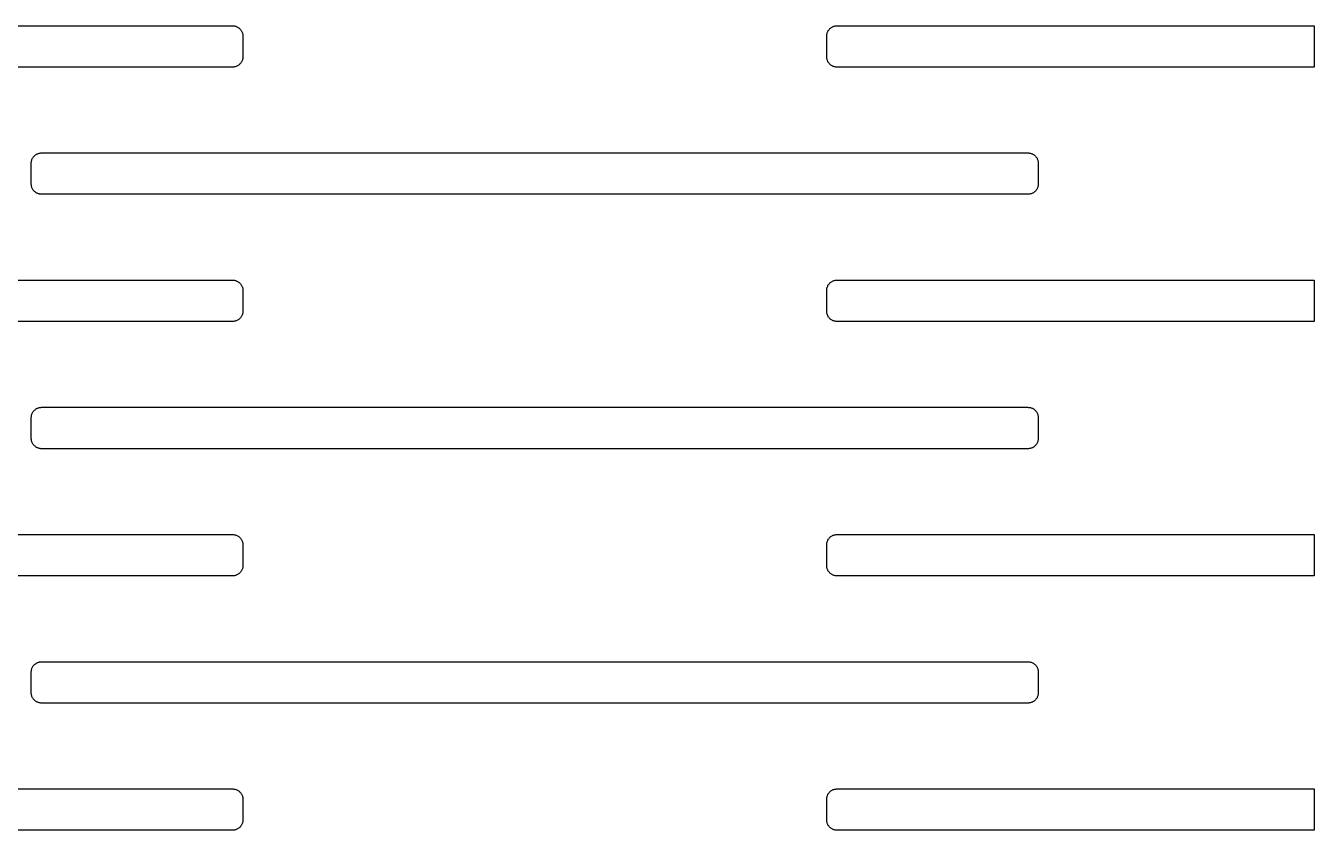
# Model space of a CAD drawing. Header units: metres. Extents: x -218 to 218, y -218 to 218.
# Drawn here: x -44.49 to -4, y 108.68 to 133.98 of the extents above; entities that cross this region are included whole.
import ezdxf

# ---------------------------------------------------------------- set-up
doc = ezdxf.new("R2010")
doc.units = ezdxf.units.M

msp = doc.modelspace()

# ---------------------------------------------------------------- linework, layer by layer
for p, q in [((-68.9972, 133.978), (-37.9972, 133.978)), ((-37.9972, 133.978), (-37.9768, 133.977)), ((-37.9768, 133.977), (-37.9565, 133.975)), ((-37.9565, 133.975), (-37.9363, 133.972)), ((-37.9363, 133.972), (-37.9164, 133.968)), ((-37.9164, 133.968), (-37.8968, 133.962)), ((-37.8968, 133.962), (-37.8775, 133.955)), ((-37.8775, 133.955), (-37.8588, 133.947)), ((-37.8588, 133.947), (-37.8406, 133.938)), ((-37.8406, 133.938), (-37.8231, 133.927)), ((-37.8231, 133.927), (-37.8062, 133.916)), ((-37.8062, 133.916), (-37.79, 133.903)), ((-37.79, 133.903), (-37.7747, 133.89)), ((-37.7747, 133.89), (-37.7603, 133.875)), ((-37.7603, 133.875), (-37.7468, 133.86)), ((-37.7468, 133.86), (-37.7343, 133.844)), ((-37.7343, 133.844), (-37.7228, 133.827)), ((-37.7228, 133.827), (-37.7124, 133.809)), ((-37.7124, 133.809), (-37.7031, 133.791)), ((-37.7031, 133.791), (-37.695, 133.772)), ((-37.695, 133.772), (-37.6881, 133.753)), ((-37.6881, 133.753), (-37.6824, 133.734)), ((-37.6824, 133.734), (-37.6779, 133.714)), ((-37.6779, 133.714), (-37.6748, 133.694)), ((-37.6748, 133.694), (-37.6728, 133.673)), ((-37.6728, 133.673), (-37.6722, 133.653)), ((-37.6722, 133.653), (-37.6722, 133.003)), ((-19.3222, 133.653), (-19.3215, 133.673)), ((-19.3222, 133.003), (-19.3222, 133.653)), ((-19.3215, 133.673), (-19.3196, 133.694)), ((-19.3196, 133.694), (-19.3164, 133.714)), ((-19.3164, 133.714), (-19.312, 133.734)), ((-19.312, 133.734), (-19.3063, 133.753)), ((-19.3063, 133.753), (-19.2994, 133.772)), ((-19.2994, 133.772), (-19.2913, 133.791)), ((-19.2913, 133.791), (-19.282, 133.809)), ((-19.282, 133.809), (-19.2716, 133.827)), ((-19.2716, 133.827), (-19.2601, 133.844)), ((-19.2601, 133.844), (-19.2476, 133.86)), ((-19.2476, 133.86), (-19.2341, 133.875)), ((-19.2341, 133.875), (-19.2197, 133.89)), ((-19.2197, 133.89), (-19.2044, 133.903)), ((-19.2044, 133.903), (-19.1882, 133.916)), ((-19.1882, 133.916), (-19.1713, 133.927)), ((-19.1713, 133.927), (-19.1538, 133.938)), ((-19.1538, 133.938), (-19.1356, 133.947)), ((-19.1356, 133.947), (-19.1168, 133.955)), ((-19.1168, 133.955), (-19.0976, 133.962)), ((-19.0976, 133.962), (-19.078, 133.968)), ((-19.078, 133.968), (-19.0581, 133.972)), ((-19.0581, 133.972), (-19.0379, 133.975)), ((-19.0379, 133.975), (-19.0176, 133.977)), ((-19.0176, 133.977), (-18.9972, 133.978)), ((-18.9972, 133.978), (-4, 133.978)), ((-4, 133.978), (-4, 132.678)), ((-37.7228, 132.829), (-37.7343, 132.812)), ((-37.7124, 132.846), (-37.7228, 132.829)), ((-37.7031, 132.864), (-37.7124, 132.846)), ((-37.695, 132.883), (-37.7031, 132.864)), ((-37.6881, 132.902), (-37.695, 132.883)), ((-37.6824, 132.922), (-37.6881, 132.902)), ((-37.6779, 132.942), (-37.6824, 132.922)), ((-37.6748, 132.962), (-37.6779, 132.942)), ((-37.6728, 132.982), (-37.6748, 132.962)), ((-37.6722, 133.003), (-37.6728, 132.982)), ((-19.3215, 132.982), (-19.3222, 133.003)), ((-19.3196, 132.962), (-19.3215, 132.982)), ((-19.3164, 132.942), (-19.3196, 132.962)), ((-19.312, 132.922), (-19.3164, 132.942)), ((-19.3063, 132.902), (-19.312, 132.922)), ((-19.2994, 132.883), (-19.3063, 132.902)), ((-19.2913, 132.864), (-19.2994, 132.883)), ((-19.282, 132.846), (-19.2913, 132.864)), ((-19.2716, 132.829), (-19.282, 132.846)), ((-19.2601, 132.812), (-19.2716, 132.829)), ((-37.9972, 132.678), (-68.9972, 132.678)), ((-37.9768, 132.678), (-37.9972, 132.678)), ((-37.9565, 132.68), (-37.9768, 132.678)), ((-37.9363, 132.684), (-37.9565, 132.68)), ((-37.9164, 132.688), (-37.9363, 132.684)), ((-37.8968, 132.694), (-37.9164, 132.688)), ((-37.8775, 132.701), (-37.8968, 132.694)), ((-37.8588, 132.709), (-37.8775, 132.701)), ((-37.8406, 132.718), (-37.8588, 132.709)), ((-37.8231, 132.728), (-37.8406, 132.718)), ((-37.8062, 132.74), (-37.8231, 132.728)), ((-37.79, 132.752), (-37.8062, 132.74)), ((-37.7747, 132.766), (-37.79, 132.752)), ((-37.7603, 132.78), (-37.7747, 132.766)), ((-37.7468, 132.796), (-37.7603, 132.78)), ((-37.7343, 132.812), (-37.7468, 132.796)), ((-19.2476, 132.796), (-19.2601, 132.812)), ((-19.2341, 132.78), (-19.2476, 132.796)), ((-19.2197, 132.766), (-19.2341, 132.78)), ((-19.2044, 132.752), (-19.2197, 132.766)), ((-19.1882, 132.74), (-19.2044, 132.752)), ((-19.1713, 132.728), (-19.1882, 132.74)), ((-19.1538, 132.718), (-19.1713, 132.728)), ((-19.1356, 132.709), (-19.1538, 132.718)), ((-19.1168, 132.701), (-19.1356, 132.709)), ((-19.0976, 132.694), (-19.1168, 132.701)), ((-19.078, 132.688), (-19.0976, 132.694)), ((-19.0581, 132.684), (-19.078, 132.688)), ((-19.0379, 132.68), (-19.0581, 132.684)), ((-19.0176, 132.678), (-19.0379, 132.68)), ((-18.9972, 132.678), (-19.0176, 132.678)), ((-4, 132.678), (-18.9972, 132.678)), ((-44.3222, 129.653), (-44.3215, 129.673)), ((-44.3222, 129.003), (-44.3222, 129.653)), ((-44.3215, 129.673), (-44.3196, 129.694)), ((-44.3196, 129.694), (-44.3164, 129.714)), ((-44.3164, 129.714), (-44.312, 129.734)), ((-44.312, 129.734), (-44.3063, 129.753)), ((-44.3063, 129.753), (-44.2994, 129.772)), ((-44.2994, 129.772), (-44.2913, 129.791)), ((-44.2913, 129.791), (-44.282, 129.809)), ((-44.282, 129.809), (-44.2716, 129.827)), ((-44.2716, 129.827), (-44.2601, 129.844)), ((-44.2601, 129.844), (-44.2476, 129.86)), ((-44.2476, 129.86), (-44.2341, 129.875)), ((-44.2341, 129.875), (-44.2197, 129.89)), ((-44.2197, 129.89), (-44.2044, 129.903)), ((-44.2044, 129.903), (-44.1882, 129.916)), ((-44.1882, 129.916), (-44.1713, 129.927)), ((-44.1713, 129.927), (-44.1538, 129.938)), ((-44.1538, 129.938), (-44.1356, 129.947)), ((-44.1356, 129.947), (-44.1168, 129.955)), ((-44.1168, 129.955), (-44.0976, 129.962)), ((-44.0976, 129.962), (-44.078, 129.968)), ((-44.078, 129.968), (-44.0581, 129.972)), ((-44.0581, 129.972), (-44.0379, 129.975)), ((-44.0379, 129.975), (-44.0176, 129.977)), ((-44.0176, 129.977), (-43.9972, 129.978)), ((-43.9972, 129.978), (-12.9972, 129.978)), ((-12.9972, 129.978), (-12.9768, 129.977)), ((-12.9768, 129.977), (-12.9565, 129.975)), ((-12.9565, 129.975), (-12.9363, 129.972)), ((-12.9363, 129.972), (-12.9164, 129.968)), ((-12.9164, 129.968), (-12.8968, 129.962)), ((-12.8968, 129.962), (-12.8775, 129.955)), ((-12.8775, 129.955), (-12.8588, 129.947)), ((-12.8588, 129.947), (-12.8406, 129.938)), ((-12.8406, 129.938), (-12.823, 129.927)), ((-12.823, 129.927), (-12.8062, 129.916)), ((-12.8062, 129.916), (-12.79, 129.903)), ((-12.79, 129.903), (-12.7747, 129.89)), ((-12.7747, 129.89), (-12.7603, 129.875)), ((-12.7603, 129.875), (-12.7468, 129.86)), ((-12.7468, 129.86), (-12.7343, 129.844)), ((-12.7343, 129.844), (-12.7228, 129.827)), ((-12.7228, 129.827), (-12.7124, 129.809)), ((-12.7124, 129.809), (-12.7031, 129.791)), ((-12.7031, 129.791), (-12.695, 129.772)), ((-12.695, 129.772), (-12.6881, 129.753)), ((-12.6881, 129.753), (-12.6824, 129.734)), ((-12.6824, 129.734), (-12.6779, 129.714)), ((-12.6779, 129.714), (-12.6748, 129.694)), ((-12.6748, 129.694), (-12.6728, 129.673)), ((-12.6728, 129.673), (-12.6722, 129.653)), ((-12.6722, 129.653), (-12.6722, 129.003)), ((-44.3215, 128.982), (-44.3222, 129.003)), ((-44.3196, 128.962), (-44.3215, 128.982)), ((-44.3164, 128.942), (-44.3196, 128.962)), ((-44.312, 128.922), (-44.3164, 128.942)), ((-44.3063, 128.902), (-44.312, 128.922)), ((-44.2994, 128.883), (-44.3063, 128.902)), ((-44.2913, 128.864), (-44.2994, 128.883)), ((-44.282, 128.846), (-44.2913, 128.864)), ((-44.2716, 128.829), (-44.282, 128.846)), ((-44.2601, 128.812), (-44.2716, 128.829)), ((-44.2476, 128.796), (-44.2601, 128.812)), ((-44.2341, 128.78), (-44.2476, 128.796)), ((-44.2197, 128.766), (-44.2341, 128.78)), ((-12.7603, 128.78), (-12.7747, 128.766)), ((-12.7468, 128.796), (-12.7603, 128.78)), ((-12.7343, 128.812), (-12.7468, 128.796)), ((-12.7228, 128.829), (-12.7343, 128.812)), ((-12.7124, 128.846), (-12.7228, 128.829)), ((-12.7031, 128.864), (-12.7124, 128.846)), ((-12.695, 128.883), (-12.7031, 128.864)), ((-12.6881, 128.902), (-12.695, 128.883)), ((-12.6824, 128.922), (-12.6881, 128.902)), ((-12.6779, 128.942), (-12.6824, 128.922)), ((-12.6748, 128.962), (-12.6779, 128.942)), ((-12.6728, 128.982), (-12.6748, 128.962)), ((-12.6722, 129.003), (-12.6728, 128.982)), ((-44.2044, 128.752), (-44.2197, 128.766)), ((-44.1882, 128.74), (-44.2044, 128.752)), ((-44.1713, 128.728), (-44.1882, 128.74)), ((-44.1538, 128.718), (-44.1713, 128.728)), ((-44.1356, 128.709), (-44.1538, 128.718)), ((-44.1168, 128.701), (-44.1356, 128.709)), ((-44.0976, 128.694), (-44.1168, 128.701)), ((-44.078, 128.688), (-44.0976, 128.694)), ((-44.0581, 128.684), (-44.078, 128.688)), ((-44.0379, 128.68), (-44.0581, 128.684)), ((-44.0176, 128.678), (-44.0379, 128.68)), ((-43.9972, 128.678), (-44.0176, 128.678)), ((-12.9972, 128.678), (-43.9972, 128.678)), ((-12.9768, 128.678), (-12.9972, 128.678)), ((-12.9565, 128.68), (-12.9768, 128.678)), ((-12.9363, 128.684), (-12.9565, 128.68)), ((-12.9164, 128.688), (-12.9363, 128.684)), ((-12.8968, 128.694), (-12.9164, 128.688)), ((-12.8775, 128.701), (-12.8968, 128.694)), ((-12.8588, 128.709), (-12.8775, 128.701)), ((-12.8406, 128.718), (-12.8588, 128.709)), ((-12.823, 128.728), (-12.8406, 128.718)), ((-12.8062, 128.74), (-12.823, 128.728)), ((-12.79, 128.752), (-12.8062, 128.74)), ((-12.7747, 128.766), (-12.79, 128.752)), ((-68.9972, 125.978), (-37.9972, 125.978)), ((-37.9972, 125.978), (-37.9768, 125.977)), ((-37.9768, 125.977), (-37.9565, 125.975)), ((-37.9565, 125.975), (-37.9363, 125.972)), ((-37.9363, 125.972), (-37.9164, 125.968)), ((-37.9164, 125.968), (-37.8968, 125.962)), ((-37.8968, 125.962), (-37.8775, 125.955)), ((-37.8775, 125.955), (-37.8588, 125.947)), ((-37.8588, 125.947), (-37.8406, 125.938)), ((-19.1538, 125.938), (-19.1356, 125.947)), ((-19.1356, 125.947), (-19.1168, 125.955)), ((-19.1168, 125.955), (-19.0976, 125.962)), ((-19.0976, 125.962), (-19.078, 125.968)), ((-19.078, 125.968), (-19.0581, 125.972)), ((-19.0581, 125.972), (-19.0379, 125.975)), ((-19.0379, 125.975), (-19.0176, 125.977)), ((-19.0176, 125.977), (-18.9972, 125.978)), ((-18.9972, 125.978), (-4, 125.978)), ((-4, 125.978), (-4, 124.678)), ((-37.8406, 125.938), (-37.8231, 125.927)), ((-37.8231, 125.927), (-37.8062, 125.916)), ((-37.8062, 125.916), (-37.79, 125.903)), ((-37.79, 125.903), (-37.7747, 125.89)), ((-37.7747, 125.89), (-37.7603, 125.875)), ((-37.7603, 125.875), (-37.7468, 125.86)), ((-37.7468, 125.86), (-37.7343, 125.844)), ((-37.7343, 125.844), (-37.7228, 125.827)), ((-37.7228, 125.827), (-37.7124, 125.809)), ((-37.7124, 125.809), (-37.7031, 125.791)), ((-37.7031, 125.791), (-37.695, 125.772)), ((-37.695, 125.772), (-37.6881, 125.753)), ((-37.6881, 125.753), (-37.6824, 125.734)), ((-37.6824, 125.734), (-37.6779, 125.714)), ((-37.6779, 125.714), (-37.6748, 125.694)), ((-37.6748, 125.694), (-37.6728, 125.673)), ((-37.6728, 125.673), (-37.6722, 125.653)), ((-37.6722, 125.653), (-37.6722, 125.003)), ((-19.3222, 125.653), (-19.3215, 125.673)), ((-19.3222, 125.003), (-19.3222, 125.653)), ((-19.3215, 125.673), (-19.3196, 125.694)), ((-19.3196, 125.694), (-19.3164, 125.714)), ((-19.3164, 125.714), (-19.312, 125.734)), ((-19.312, 125.734), (-19.3063, 125.753)), ((-19.3063, 125.753), (-19.2994, 125.772)), ((-19.2994, 125.772), (-19.2913, 125.791)), ((-19.2913, 125.791), (-19.282, 125.809)), ((-19.282, 125.809), (-19.2716, 125.827)), ((-19.2716, 125.827), (-19.2601, 125.844)), ((-19.2601, 125.844), (-19.2476, 125.86)), ((-19.2476, 125.86), (-19.2341, 125.875)), ((-19.2341, 125.875), (-19.2197, 125.89)), ((-19.2197, 125.89), (-19.2044, 125.903)), ((-19.2044, 125.903), (-19.1882, 125.916)), ((-19.1882, 125.916), (-19.1713, 125.927)), ((-19.1713, 125.927), (-19.1538, 125.938)), ((-37.8231, 124.728), (-37.8406, 124.718)), ((-37.8062, 124.74), (-37.8231, 124.728)), ((-37.79, 124.752), (-37.8062, 124.74)), ((-37.7747, 124.766), (-37.79, 124.752)), ((-37.7603, 124.78), (-37.7747, 124.766)), ((-37.7468, 124.796), (-37.7603, 124.78)), ((-37.7343, 124.812), (-37.7468, 124.796)), ((-37.7228, 124.829), (-37.7343, 124.812)), ((-37.7124, 124.846), (-37.7228, 124.829)), ((-37.7031, 124.864), (-37.7124, 124.846)), ((-37.695, 124.883), (-37.7031, 124.864)), ((-37.6881, 124.902), (-37.695, 124.883)), ((-37.6824, 124.922), (-37.6881, 124.902)), ((-37.6779, 124.942), (-37.6824, 124.922)), ((-37.6748, 124.962), (-37.6779, 124.942)), ((-37.6728, 124.982), (-37.6748, 124.962)), ((-37.6722, 125.003), (-37.6728, 124.982)), ((-19.3215, 124.982), (-19.3222, 125.003)), ((-19.3196, 124.962), (-19.3215, 124.982)), ((-19.3164, 124.942), (-19.3196, 124.962)), ((-19.312, 124.922), (-19.3164, 124.942)), ((-19.3063, 124.902), (-19.312, 124.922)), ((-19.2994, 124.883), (-19.3063, 124.902)), ((-19.2913, 124.864), (-19.2994, 124.883)), ((-19.282, 124.846), (-19.2913, 124.864)), ((-19.2716, 124.829), (-19.282, 124.846)), ((-19.2601, 124.812), (-19.2716, 124.829)), ((-19.2476, 124.796), (-19.2601, 124.812)), ((-19.2341, 124.78), (-19.2476, 124.796)), ((-19.2197, 124.766), (-19.2341, 124.78)), ((-19.2044, 124.752), (-19.2197, 124.766)), ((-19.1882, 124.74), (-19.2044, 124.752)), ((-19.1713, 124.728), (-19.1882, 124.74)), ((-19.1538, 124.718), (-19.1713, 124.728)), ((-37.9972, 124.678), (-68.9972, 124.678)), ((-37.9768, 124.678), (-37.9972, 124.678)), ((-37.9565, 124.68), (-37.9768, 124.678)), ((-37.9363, 124.684), (-37.9565, 124.68)), ((-37.9164, 124.688), (-37.9363, 124.684)), ((-37.8968, 124.694), (-37.9164, 124.688)), ((-37.8775, 124.701), (-37.8968, 124.694)), ((-37.8588, 124.709), (-37.8775, 124.701)), ((-37.8406, 124.718), (-37.8588, 124.709)), ((-19.1356, 124.709), (-19.1538, 124.718)), ((-19.1168, 124.701), (-19.1356, 124.709)), ((-19.0976, 124.694), (-19.1168, 124.701)), ((-19.078, 124.688), (-19.0976, 124.694)), ((-19.0581, 124.684), (-19.078, 124.688)), ((-19.0379, 124.68), (-19.0581, 124.684)), ((-19.0176, 124.678), (-19.0379, 124.68)), ((-18.9972, 124.678), (-19.0176, 124.678)), ((-4, 124.678), (-18.9972, 124.678)), ((-44.2341, 121.875), (-44.2197, 121.89)), ((-44.2197, 121.89), (-44.2044, 121.903)), ((-44.2044, 121.903), (-44.1882, 121.916)), ((-44.1882, 121.916), (-44.1713, 121.927)), ((-44.1713, 121.927), (-44.1538, 121.938)), ((-44.1538, 121.938), (-44.1356, 121.947)), ((-44.1356, 121.947), (-44.1168, 121.955)), ((-44.1168, 121.955), (-44.0976, 121.962)), ((-44.0976, 121.962), (-44.078, 121.968)), ((-44.078, 121.968), (-44.0581, 121.972)), ((-44.0581, 121.972), (-44.0379, 121.975)), ((-44.0379, 121.975), (-44.0176, 121.977)), ((-44.0176, 121.977), (-43.9972, 121.978)), ((-43.9972, 121.978), (-12.9972, 121.978)), ((-12.9972, 121.978), (-12.9768, 121.977)), ((-12.9768, 121.977), (-12.9565, 121.975)), ((-12.9565, 121.975), (-12.9363, 121.972)), ((-12.9363, 121.972), (-12.9164, 121.968)), ((-12.9164, 121.968), (-12.8968, 121.962)), ((-12.8968, 121.962), (-12.8775, 121.955)), ((-12.8775, 121.955), (-12.8588, 121.947)), ((-12.8588, 121.947), (-12.8406, 121.938)), ((-12.8406, 121.938), (-12.823, 121.927)), ((-12.823, 121.927), (-12.8062, 121.916)), ((-12.8062, 121.916), (-12.79, 121.903)), ((-12.79, 121.903), (-12.7747, 121.89)), ((-12.7747, 121.89), (-12.7603, 121.875)), ((-44.3222, 121.653), (-44.3215, 121.673)), ((-44.3222, 121.003), (-44.3222, 121.653)), ((-44.3215, 121.673), (-44.3196, 121.694)), ((-44.3196, 121.694), (-44.3164, 121.714)), ((-44.3164, 121.714), (-44.312, 121.734)), ((-44.312, 121.734), (-44.3063, 121.753)), ((-44.3063, 121.753), (-44.2994, 121.772)), ((-44.2994, 121.772), (-44.2913, 121.791)), ((-44.2913, 121.791), (-44.282, 121.809)), ((-44.282, 121.809), (-44.2716, 121.827)), ((-44.2716, 121.827), (-44.2601, 121.844)), ((-44.2601, 121.844), (-44.2476, 121.86)), ((-44.2476, 121.86), (-44.2341, 121.875)), ((-12.7603, 121.875), (-12.7468, 121.86)), ((-12.7468, 121.86), (-12.7343, 121.844)), ((-12.7343, 121.844), (-12.7228, 121.827)), ((-12.7228, 121.827), (-12.7124, 121.809)), ((-12.7124, 121.809), (-12.7031, 121.791)), ((-12.7031, 121.791), (-12.695, 121.772)), ((-12.695, 121.772), (-12.6881, 121.753)), ((-12.6881, 121.753), (-12.6824, 121.734)), ((-12.6824, 121.734), (-12.6779, 121.714)), ((-12.6779, 121.714), (-12.6748, 121.694)), ((-12.6748, 121.694), (-12.6728, 121.673)), ((-12.6728, 121.673), (-12.6722, 121.653)), ((-12.6722, 121.653), (-12.6722, 121.003)), ((-44.3215, 120.982), (-44.3222, 121.003)), ((-44.3196, 120.962), (-44.3215, 120.982)), ((-44.3164, 120.942), (-44.3196, 120.962)), ((-44.312, 120.922), (-44.3164, 120.942)), ((-44.3063, 120.902), (-44.312, 120.922)), ((-44.2994, 120.883), (-44.3063, 120.902)), ((-44.2913, 120.864), (-44.2994, 120.883)), ((-44.282, 120.846), (-44.2913, 120.864)), ((-44.2716, 120.829), (-44.282, 120.846)), ((-44.2601, 120.812), (-44.2716, 120.829)), ((-44.2476, 120.796), (-44.2601, 120.812)), ((-44.2341, 120.78), (-44.2476, 120.796)), ((-44.2197, 120.766), (-44.2341, 120.78)), ((-44.2044, 120.752), (-44.2197, 120.766)), ((-44.1882, 120.74), (-44.2044, 120.752)), ((-44.1713, 120.728), (-44.1882, 120.74)), ((-44.1538, 120.718), (-44.1713, 120.728)), ((-44.1356, 120.709), (-44.1538, 120.718)), ((-44.1168, 120.701), (-44.1356, 120.709)), ((-44.0976, 120.694), (-44.1168, 120.701)), ((-44.078, 120.688), (-44.0976, 120.694)), ((-44.0581, 120.684), (-44.078, 120.688)), ((-44.0379, 120.68), (-44.0581, 120.684)), ((-44.0176, 120.678), (-44.0379, 120.68)), ((-43.9972, 120.678), (-44.0176, 120.678)), ((-12.9972, 120.678), (-43.9972, 120.678)), ((-12.9768, 120.678), (-12.9972, 120.678)), ((-12.9565, 120.68), (-12.9768, 120.678)), ((-12.9363, 120.684), (-12.9565, 120.68)), ((-12.9164, 120.688), (-12.9363, 120.684)), ((-12.8968, 120.694), (-12.9164, 120.688)), ((-12.8775, 120.701), (-12.8968, 120.694)), ((-12.8588, 120.709), (-12.8775, 120.701)), ((-12.8406, 120.718), (-12.8588, 120.709)), ((-12.823, 120.728), (-12.8406, 120.718)), ((-12.8062, 120.74), (-12.823, 120.728)), ((-12.79, 120.752), (-12.8062, 120.74)), ((-12.7747, 120.766), (-12.79, 120.752)), ((-12.7603, 120.78), (-12.7747, 120.766)), ((-12.7468, 120.796), (-12.7603, 120.78)), ((-12.7343, 120.812), (-12.7468, 120.796)), ((-12.7228, 120.829), (-12.7343, 120.812)), ((-12.7124, 120.846), (-12.7228, 120.829)), ((-12.7031, 120.864), (-12.7124, 120.846)), ((-12.695, 120.883), (-12.7031, 120.864)), ((-12.6881, 120.902), (-12.695, 120.883)), ((-12.6824, 120.922), (-12.6881, 120.902)), ((-12.6779, 120.942), (-12.6824, 120.922)), ((-12.6748, 120.962), (-12.6779, 120.942)), ((-12.6728, 120.982), (-12.6748, 120.962)), ((-12.6722, 121.003), (-12.6728, 120.982)), ((-68.9972, 117.978), (-37.9972, 117.978)), ((-37.9972, 117.978), (-37.9768, 117.977)), ((-37.9768, 117.977), (-37.9565, 117.975)), ((-37.9565, 117.975), (-37.9363, 117.972)), ((-37.9363, 117.972), (-37.9164, 117.968)), ((-37.9164, 117.968), (-37.8968, 117.962)), ((-37.8968, 117.962), (-37.8775, 117.955)), ((-37.8775, 117.955), (-37.8588, 117.947)), ((-37.8588, 117.947), (-37.8406, 117.938)), ((-37.8406, 117.938), (-37.8231, 117.927)), ((-37.8231, 117.927), (-37.8062, 117.916)), ((-37.8062, 117.916), (-37.79, 117.903)), ((-37.79, 117.903), (-37.7747, 117.89)), ((-37.7747, 117.89), (-37.7603, 117.875)), ((-37.7603, 117.875), (-37.7468, 117.86)), ((-37.7468, 117.86), (-37.7343, 117.844)), ((-37.7343, 117.844), (-37.7228, 117.827)), ((-19.2716, 117.827), (-19.2601, 117.844)), ((-19.2601, 117.844), (-19.2476, 117.86)), ((-19.2476, 117.86), (-19.2341, 117.875)), ((-19.2341, 117.875), (-19.2197, 117.89)), ((-19.2197, 117.89), (-19.2044, 117.903)), ((-19.2044, 117.903), (-19.1882, 117.916)), ((-19.1882, 117.916), (-19.1713, 117.927)), ((-19.1713, 117.927), (-19.1538, 117.938)), ((-19.1538, 117.938), (-19.1356, 117.947)), ((-19.1356, 117.947), (-19.1168, 117.955)), ((-19.1168, 117.955), (-19.0976, 117.962)), ((-19.0976, 117.962), (-19.078, 117.968)), ((-19.078, 117.968), (-19.0581, 117.972)), ((-19.0581, 117.972), (-19.0379, 117.975)), ((-19.0379, 117.975), (-19.0176, 117.977)), ((-19.0176, 117.977), (-18.9972, 117.978)), ((-18.9972, 117.978), (-4, 117.978)), ((-4, 117.978), (-4, 116.678)), ((-37.7228, 117.827), (-37.7124, 117.809)), ((-37.7124, 117.809), (-37.7031, 117.791)), ((-37.7031, 117.791), (-37.695, 117.772)), ((-37.695, 117.772), (-37.6881, 117.753)), ((-37.6881, 117.753), (-37.6824, 117.734)), ((-37.6824, 117.734), (-37.6779, 117.714)), ((-37.6779, 117.714), (-37.6748, 117.694)), ((-37.6748, 117.694), (-37.6728, 117.673)), ((-37.6728, 117.673), (-37.6722, 117.653)), ((-37.6722, 117.653), (-37.6722, 117.003)), ((-19.3222, 117.653), (-19.3215, 117.673)), ((-19.3222, 117.003), (-19.3222, 117.653)), ((-19.3215, 117.673), (-19.3196, 117.694)), ((-19.3196, 117.694), (-19.3164, 117.714)), ((-19.3164, 117.714), (-19.312, 117.734)), ((-19.312, 117.734), (-19.3063, 117.753)), ((-19.3063, 117.753), (-19.2994, 117.772)), ((-19.2994, 117.772), (-19.2913, 117.791)), ((-19.2913, 117.791), (-19.282, 117.809)), ((-19.282, 117.809), (-19.2716, 117.827)), ((-37.9972, 116.678), (-68.9972, 116.678)), ((-37.9768, 116.678), (-37.9972, 116.678)), ((-37.9565, 116.68), (-37.9768, 116.678)), ((-37.9363, 116.684), (-37.9565, 116.68)), ((-37.9164, 116.688), (-37.9363, 116.684)), ((-37.8968, 116.694), (-37.9164, 116.688)), ((-37.8775, 116.701), (-37.8968, 116.694)), ((-37.8588, 116.709), (-37.8775, 116.701)), ((-37.8406, 116.718), (-37.8588, 116.709)), ((-37.8231, 116.728), (-37.8406, 116.718)), ((-37.8062, 116.74), (-37.8231, 116.728)), ((-37.79, 116.752), (-37.8062, 116.74)), ((-37.7747, 116.766), (-37.79, 116.752)), ((-37.7603, 116.78), (-37.7747, 116.766)), ((-37.7468, 116.796), (-37.7603, 116.78)), ((-37.7343, 116.812), (-37.7468, 116.796)), ((-37.7228, 116.829), (-37.7343, 116.812)), ((-37.7124, 116.846), (-37.7228, 116.829)), ((-37.7031, 116.864), (-37.7124, 116.846)), ((-37.695, 116.883), (-37.7031, 116.864)), ((-37.6881, 116.902), (-37.695, 116.883)), ((-37.6824, 116.922), (-37.6881, 116.902)), ((-37.6779, 116.942), (-37.6824, 116.922)), ((-37.6748, 116.962), (-37.6779, 116.942)), ((-37.6728, 116.982), (-37.6748, 116.962)), ((-37.6722, 117.003), (-37.6728, 116.982)), ((-19.3215, 116.982), (-19.3222, 117.003)), ((-19.3196, 116.962), (-19.3215, 116.982)), ((-19.3164, 116.942), (-19.3196, 116.962)), ((-19.312, 116.922), (-19.3164, 116.942)), ((-19.3063, 116.902), (-19.312, 116.922)), ((-19.2994, 116.883), (-19.3063, 116.902)), ((-19.2913, 116.864), (-19.2994, 116.883)), ((-19.282, 116.846), (-19.2913, 116.864)), ((-19.2716, 116.829), (-19.282, 116.846)), ((-19.2601, 116.812), (-19.2716, 116.829)), ((-19.2476, 116.796), (-19.2601, 116.812)), ((-19.2341, 116.78), (-19.2476, 116.796)), ((-19.2197, 116.766), (-19.2341, 116.78)), ((-19.2044, 116.752), (-19.2197, 116.766)), ((-19.1882, 116.74), (-19.2044, 116.752)), ((-19.1713, 116.728), (-19.1882, 116.74)), ((-19.1538, 116.718), (-19.1713, 116.728)), ((-19.1356, 116.709), (-19.1538, 116.718)), ((-19.1168, 116.701), (-19.1356, 116.709)), ((-19.0976, 116.694), (-19.1168, 116.701)), ((-19.078, 116.688), (-19.0976, 116.694)), ((-19.0581, 116.684), (-19.078, 116.688)), ((-19.0379, 116.68), (-19.0581, 116.684)), ((-19.0176, 116.678), (-19.0379, 116.68)), ((-18.9972, 116.678), (-19.0176, 116.678)), ((-4, 116.678), (-18.9972, 116.678)), ((-44.2994, 113.772), (-44.2913, 113.791)), ((-44.2913, 113.791), (-44.282, 113.809)), ((-44.282, 113.809), (-44.2716, 113.827)), ((-44.2716, 113.827), (-44.2601, 113.844)), ((-44.2601, 113.844), (-44.2476, 113.86)), ((-44.2476, 113.86), (-44.2341, 113.875)), ((-44.2341, 113.875), (-44.2197, 113.89)), ((-44.2197, 113.89), (-44.2044, 113.903)), ((-44.2044, 113.903), (-44.1882, 113.916)), ((-44.1882, 113.916), (-44.1713, 113.927)), ((-44.1713, 113.927), (-44.1538, 113.938)), ((-44.1538, 113.938), (-44.1356, 113.947)), ((-44.1356, 113.947), (-44.1168, 113.955)), ((-44.1168, 113.955), (-44.0976, 113.962)), ((-44.0976, 113.962), (-44.078, 113.968)), ((-44.078, 113.968), (-44.0581, 113.972)), ((-44.0581, 113.972), (-44.0379, 113.975)), ((-44.0379, 113.975), (-44.0176, 113.977)), ((-44.0176, 113.977), (-43.9972, 113.978)), ((-43.9972, 113.978), (-12.9972, 113.978)), ((-12.9972, 113.978), (-12.9768, 113.977)), ((-12.9768, 113.977), (-12.9565, 113.975)), ((-12.9565, 113.975), (-12.9363, 113.972)), ((-12.9363, 113.972), (-12.9164, 113.968)), ((-12.9164, 113.968), (-12.8968, 113.962)), ((-12.8968, 113.962), (-12.8775, 113.955)), ((-12.8775, 113.955), (-12.8588, 113.947)), ((-12.8588, 113.947), (-12.8406, 113.938)), ((-12.8406, 113.938), (-12.823, 113.927)), ((-12.823, 113.927), (-12.8062, 113.916)), ((-12.8062, 113.916), (-12.79, 113.903)), ((-12.79, 113.903), (-12.7747, 113.89)), ((-12.7747, 113.89), (-12.7603, 113.875)), ((-12.7603, 113.875), (-12.7468, 113.86)), ((-12.7468, 113.86), (-12.7343, 113.844)), ((-12.7343, 113.844), (-12.7228, 113.827)), ((-12.7228, 113.827), (-12.7124, 113.809)), ((-12.7124, 113.809), (-12.7031, 113.791)), ((-12.7031, 113.791), (-12.695, 113.772)), ((-44.3222, 113.653), (-44.3215, 113.673)), ((-44.3222, 113.003), (-44.3222, 113.653)), ((-44.3215, 113.673), (-44.3196, 113.694)), ((-44.3196, 113.694), (-44.3164, 113.714)), ((-44.3164, 113.714), (-44.312, 113.734)), ((-44.312, 113.734), (-44.3063, 113.753)), ((-44.3063, 113.753), (-44.2994, 113.772)), ((-12.695, 113.772), (-12.6881, 113.753)), ((-12.6881, 113.753), (-12.6824, 113.734)), ((-12.6824, 113.734), (-12.6779, 113.714)), ((-12.6779, 113.714), (-12.6748, 113.694)), ((-12.6748, 113.694), (-12.6728, 113.673)), ((-12.6728, 113.673), (-12.6722, 113.653)), ((-12.6722, 113.653), (-12.6722, 113.003)), ((-44.3215, 112.982), (-44.3222, 113.003)), ((-44.3196, 112.962), (-44.3215, 112.982)), ((-12.6728, 112.982), (-12.6748, 112.962)), ((-12.6722, 113.003), (-12.6728, 112.982)), ((-44.3164, 112.942), (-44.3196, 112.962)), ((-44.312, 112.922), (-44.3164, 112.942)), ((-44.3063, 112.902), (-44.312, 112.922)), ((-44.2994, 112.883), (-44.3063, 112.902)), ((-44.2913, 112.864), (-44.2994, 112.883)), ((-44.282, 112.846), (-44.2913, 112.864)), ((-44.2716, 112.829), (-44.282, 112.846)), ((-44.2601, 112.812), (-44.2716, 112.829)), ((-44.2476, 112.796), (-44.2601, 112.812)), ((-44.2341, 112.78), (-44.2476, 112.796)), ((-44.2197, 112.766), (-44.2341, 112.78)), ((-44.2044, 112.752), (-44.2197, 112.766)), ((-44.1882, 112.74), (-44.2044, 112.752)), ((-44.1713, 112.728), (-44.1882, 112.74)), ((-44.1538, 112.718), (-44.1713, 112.728)), ((-44.1356, 112.709), (-44.1538, 112.718)), ((-44.1168, 112.701), (-44.1356, 112.709)), ((-44.0976, 112.694), (-44.1168, 112.701)), ((-44.078, 112.688), (-44.0976, 112.694)), ((-44.0581, 112.684), (-44.078, 112.688)), ((-44.0379, 112.68), (-44.0581, 112.684)), ((-44.0176, 112.678), (-44.0379, 112.68)), ((-43.9972, 112.678), (-44.0176, 112.678)), ((-12.9972, 112.678), (-43.9972, 112.678)), ((-12.9768, 112.678), (-12.9972, 112.678)), ((-12.9565, 112.68), (-12.9768, 112.678)), ((-12.9363, 112.684), (-12.9565, 112.68)), ((-12.9164, 112.688), (-12.9363, 112.684)), ((-12.8968, 112.694), (-12.9164, 112.688)), ((-12.8775, 112.701), (-12.8968, 112.694)), ((-12.8588, 112.709), (-12.8775, 112.701)), ((-12.8406, 112.718), (-12.8588, 112.709)), ((-12.823, 112.728), (-12.8406, 112.718)), ((-12.8062, 112.74), (-12.823, 112.728)), ((-12.79, 112.752), (-12.8062, 112.74)), ((-12.7747, 112.766), (-12.79, 112.752)), ((-12.7603, 112.78), (-12.7747, 112.766)), ((-12.7468, 112.796), (-12.7603, 112.78)), ((-12.7343, 112.812), (-12.7468, 112.796)), ((-12.7228, 112.829), (-12.7343, 112.812)), ((-12.7124, 112.846), (-12.7228, 112.829)), ((-12.7031, 112.864), (-12.7124, 112.846)), ((-12.695, 112.883), (-12.7031, 112.864)), ((-12.6881, 112.902), (-12.695, 112.883)), ((-12.6824, 112.922), (-12.6881, 112.902)), ((-12.6779, 112.942), (-12.6824, 112.922)), ((-12.6748, 112.962), (-12.6779, 112.942)), ((-68.9972, 109.978), (-37.9972, 109.978)), ((-37.9972, 109.978), (-37.9768, 109.977)), ((-37.9768, 109.977), (-37.9565, 109.975)), ((-37.9565, 109.975), (-37.9363, 109.972)), ((-37.9363, 109.972), (-37.9164, 109.968)), ((-37.9164, 109.968), (-37.8968, 109.962)), ((-37.8968, 109.962), (-37.8775, 109.955)), ((-37.8775, 109.955), (-37.8588, 109.947)), ((-37.8588, 109.947), (-37.8406, 109.938)), ((-37.8406, 109.938), (-37.8231, 109.927)), ((-37.8231, 109.927), (-37.8062, 109.916)), ((-37.8062, 109.916), (-37.79, 109.903)), ((-37.79, 109.903), (-37.7747, 109.89)), ((-37.7747, 109.89), (-37.7603, 109.875)), ((-37.7603, 109.875), (-37.7468, 109.86)), ((-37.7468, 109.86), (-37.7343, 109.844)), ((-37.7343, 109.844), (-37.7228, 109.827)), ((-37.7228, 109.827), (-37.7124, 109.809)), ((-37.7124, 109.809), (-37.7031, 109.791)), ((-37.7031, 109.791), (-37.695, 109.772)), ((-37.695, 109.772), (-37.6881, 109.753)), ((-37.6881, 109.753), (-37.6824, 109.734)), ((-19.312, 109.734), (-19.3063, 109.753)), ((-19.3063, 109.753), (-19.2994, 109.772)), ((-19.2994, 109.772), (-19.2913, 109.791)), ((-19.2913, 109.791), (-19.282, 109.809)), ((-19.282, 109.809), (-19.2716, 109.827)), ((-19.2716, 109.827), (-19.2601, 109.844)), ((-19.2601, 109.844), (-19.2476, 109.86)), ((-19.2476, 109.86), (-19.2341, 109.875)), ((-19.2341, 109.875), (-19.2197, 109.89)), ((-19.2197, 109.89), (-19.2044, 109.903)), ((-19.2044, 109.903), (-19.1882, 109.916)), ((-19.1882, 109.916), (-19.1713, 109.927)), ((-19.1713, 109.927), (-19.1538, 109.938)), ((-19.1538, 109.938), (-19.1356, 109.947)), ((-19.1356, 109.947), (-19.1168, 109.955)), ((-19.1168, 109.955), (-19.0976, 109.962)), ((-19.0976, 109.962), (-19.078, 109.968)), ((-19.078, 109.968), (-19.0581, 109.972)), ((-19.0581, 109.972), (-19.0379, 109.975)), ((-19.0379, 109.975), (-19.0176, 109.977)), ((-19.0176, 109.977), (-18.9972, 109.978)), ((-18.9972, 109.978), (-4, 109.978)), ((-4, 109.978), (-4, 108.678)), ((-37.6824, 109.734), (-37.6779, 109.714)), ((-37.6779, 109.714), (-37.6748, 109.694)), ((-37.6748, 109.694), (-37.6728, 109.673)), ((-37.6728, 109.673), (-37.6722, 109.653)), ((-37.6722, 109.653), (-37.6722, 109.003)), ((-19.3222, 109.653), (-19.3215, 109.673)), ((-19.3222, 109.003), (-19.3222, 109.653)), ((-19.3215, 109.673), (-19.3196, 109.694)), ((-19.3196, 109.694), (-19.3164, 109.714)), ((-19.3164, 109.714), (-19.312, 109.734)), ((-37.6779, 108.942), (-37.6824, 108.922)), ((-37.6748, 108.962), (-37.6779, 108.942)), ((-37.6728, 108.982), (-37.6748, 108.962)), ((-37.6722, 109.003), (-37.6728, 108.982)), ((-19.3215, 108.982), (-19.3222, 109.003)), ((-19.3196, 108.962), (-19.3215, 108.982)), ((-19.3164, 108.942), (-19.3196, 108.962)), ((-19.312, 108.922), (-19.3164, 108.942)), ((-37.9972, 108.678), (-68.9972, 108.678)), ((-37.9768, 108.678), (-37.9972, 108.678)), ((-37.9565, 108.68), (-37.9768, 108.678)), ((-37.9363, 108.684), (-37.9565, 108.68)), ((-37.9164, 108.688), (-37.9363, 108.684)), ((-37.8968, 108.694), (-37.9164, 108.688)), ((-37.8775, 108.701), (-37.8968, 108.694)), ((-37.8588, 108.709), (-37.8775, 108.701)), ((-37.8406, 108.718), (-37.8588, 108.709)), ((-37.8231, 108.728), (-37.8406, 108.718)), ((-37.8062, 108.74), (-37.8231, 108.728)), ((-37.79, 108.752), (-37.8062, 108.74)), ((-37.7747, 108.766), (-37.79, 108.752)), ((-37.7603, 108.78), (-37.7747, 108.766)), ((-37.7468, 108.796), (-37.7603, 108.78)), ((-37.7343, 108.812), (-37.7468, 108.796)), ((-37.7228, 108.829), (-37.7343, 108.812)), ((-37.7124, 108.846), (-37.7228, 108.829)), ((-37.7031, 108.864), (-37.7124, 108.846)), ((-37.695, 108.883), (-37.7031, 108.864)), ((-37.6881, 108.902), (-37.695, 108.883)), ((-37.6824, 108.922), (-37.6881, 108.902)), ((-19.3063, 108.902), (-19.312, 108.922)), ((-19.2994, 108.883), (-19.3063, 108.902)), ((-19.2913, 108.864), (-19.2994, 108.883)), ((-19.282, 108.846), (-19.2913, 108.864)), ((-19.2716, 108.829), (-19.282, 108.846)), ((-19.2601, 108.812), (-19.2716, 108.829)), ((-19.2476, 108.796), (-19.2601, 108.812)), ((-19.2341, 108.78), (-19.2476, 108.796)), ((-19.2197, 108.766), (-19.2341, 108.78)), ((-19.2044, 108.752), (-19.2197, 108.766)), ((-19.1882, 108.74), (-19.2044, 108.752)), ((-19.1713, 108.728), (-19.1882, 108.74)), ((-19.1538, 108.718), (-19.1713, 108.728)), ((-19.1356, 108.709), (-19.1538, 108.718)), ((-19.1168, 108.701), (-19.1356, 108.709)), ((-19.0976, 108.694), (-19.1168, 108.701)), ((-19.078, 108.688), (-19.0976, 108.694)), ((-19.0581, 108.684), (-19.078, 108.688)), ((-19.0379, 108.68), (-19.0581, 108.684)), ((-19.0176, 108.678), (-19.0379, 108.68)), ((-18.9972, 108.678), (-19.0176, 108.678)), ((-4, 108.678), (-18.9972, 108.678))]:
    msp.add_line(p, q)

doc.saveas('drawing.dxf')
